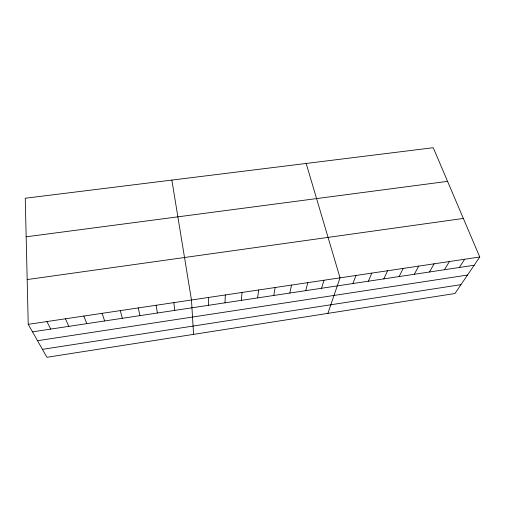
<?xml version="1.0" encoding="UTF-8"?>
<svg xmlns="http://www.w3.org/2000/svg" width="505" height="505" viewBox="0 0 505 505"><rect width="100%" height="100%" fill="white"/><g stroke="black" fill="none" stroke-linecap="round" stroke-linejoin="round"><path stroke-width="0.76" d="M225.015 302.811L225.293 294.952M241.384 300.349L242.028 292.458M257.638 297.893L258.648 289.977M273.786 295.463L275.149 287.515M289.82 293.045L291.536 285.072M305.746 290.64L307.816 282.649M321.571 288.26L323.983 280.237M327.89 313.371L340.035 277.838L306.169 163.45M352.894 283.532L355.981 275.465M368.404 281.197L371.819 273.098M383.806 278.874L387.55 270.756M399.114 276.57L403.173 268.426M414.315 274.278L418.695 266.11M429.42 271.999L434.111 263.812M444.425 269.733L449.425 261.527M459.335 267.486L464.638 259.261M479.75 257.007L454.954 293.512L46.921 357.287L28.236 324.343L25.25 198.244L433.258 147.713L479.75 257.007L28.236 324.343M42.42 349.353L460.964 284.656M37.515 340.711L467.485 275.061M32.484 331.842L474.144 265.258M27.175 279.562L463.344 218.431M26.165 236.807L447.569 181.358M46.914 321.552L50.721 329.09M65.454 318.788L68.825 326.363M83.855 316.048L86.797 323.654M102.124 313.321L104.636 320.959M120.253 310.619L122.349 318.289M138.256 307.93L139.935 315.638M171.858 180.089L191.471 299.995L193.573 334.367M156.121 305.266L157.396 313.005M173.865 302.621L174.736 310.392M208.439 297.464L208.54 305.298"/></g></svg>
